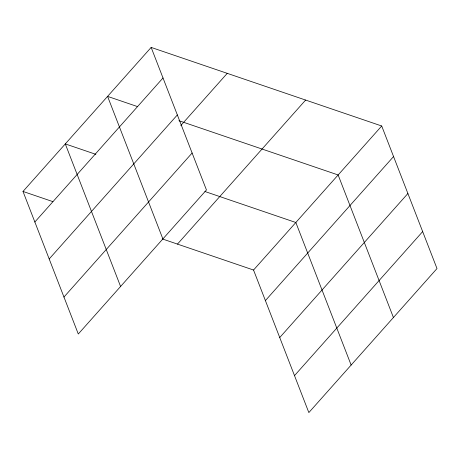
<?xml version="1.0" encoding="UTF-8"?>
<svg xmlns="http://www.w3.org/2000/svg" width="460" height="460" viewBox="0 0 460 460"><rect width="100%" height="100%" fill="white"/><g stroke="black" fill="none" stroke-linecap="round" stroke-linejoin="round"><path stroke-width="0.69" d="M151.156 47.414L206.454 189.968L78.292 334.006L23 191.452L151.156 47.414L381.708 125.994L437 268.548L308.844 412.585L253.546 270.031L162.598 239.033M34.851 222.007L163.012 77.97M49.185 258.968L177.347 114.931M180.814 125.522L227.24 73.347M63.957 297.045L192.119 153.013M177.468 244.099L305.624 100.061M253.546 270.031L381.708 125.994M265.397 300.587L393.559 156.549M279.737 337.542L407.893 193.511M294.503 375.624L422.665 231.587M137.471 106.576L107.582 96.387L162.88 238.941M178.911 120.698L338.134 174.967L393.426 317.521M95.858 154.336L65.291 143.917L120.583 286.476M204.895 191.498L295.837 222.496L351.135 365.05M23 191.452L52.889 201.635"/></g></svg>
